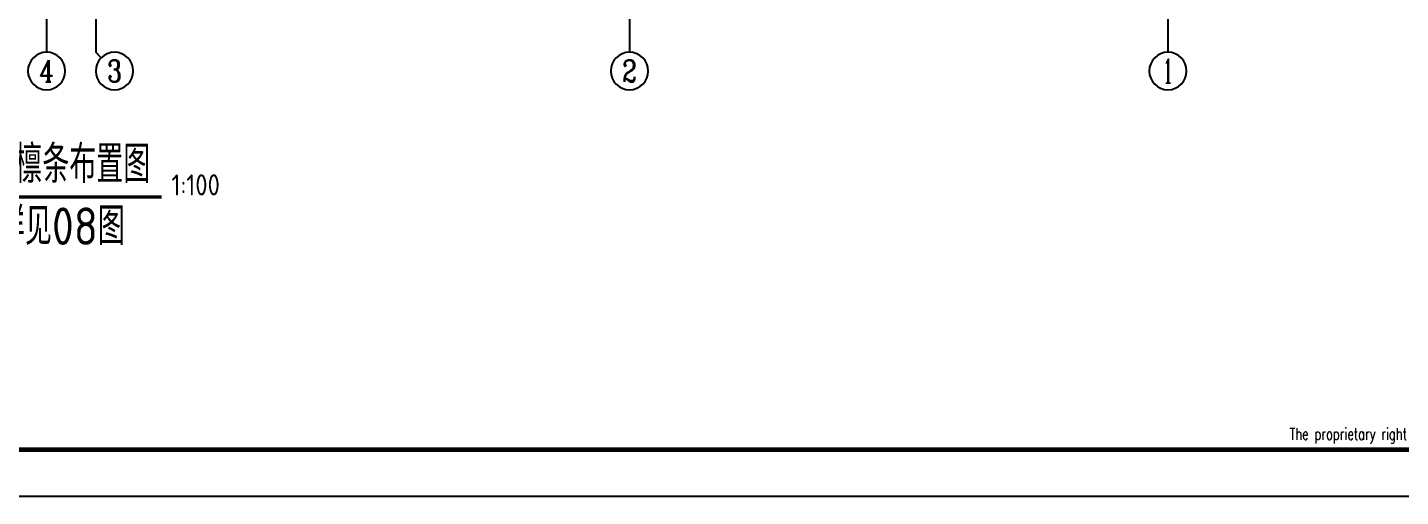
# Model space of a CAD drawing. Header units: millimetres. Extents: x 865490 to 879904, y 39442 to 44891.
# Drawn here: x 874764.2 to 875057.5, y 39450 to 39550 of the extents above; entities that cross this region are included whole.
import ezdxf
from ezdxf.enums import TextEntityAlignment as Align

# ---------------------------------------------------------------- set-up
doc = ezdxf.new("R2010")
doc.units = ezdxf.units.MM
doc.header["$LTSCALE"] = 1000
doc.header["$MEASUREMENT"] = 0
for name, color, linetype in [('AXIS', 3, 'Continuous'), ('AXIS_TEXT', 7, 'Continuous'), ('NUM', 7, 'Continuous')]:
    doc.layers.add(name, color=color, linetype=linetype)
doc.styles.add('_TCH_AXIS', font='COMPLEX', dxfattribs={"bigfont": 'GBCBIG'})
doc.styles.add('COMPLEX', font='COMPLEX')
doc.styles.add('ECEC_TQ', font='txt_l.shx', dxfattribs={"bigfont": 'hztxt_l.shx'})
doc.styles.add('GBHZ', font='gbenor.shx', dxfattribs={"width": 0.9, "bigfont": 'gbcbig.shx'})

# ---------------------------------------------------------------- blocks, each defined once
blk = doc.blocks.new('_AXISO')
blk.add_circle((0, 0), 0.5)
at = {"layer": 'AXIS_TEXT', "style": 'COMPLEX', "width": 1.041667}
blk.add_attdef('A', text='', height=0.56, dxfattribs=at).set_placement((-0.25, -0.28), (0.25, -0.28), align=Align.FIT)

msp = doc.modelspace()

# ---------------------------------------------------------------- linework, layer by layer
msp.add_line((875254.672, 39449.955), (874413.672, 39449.955))
at = {"color": 0, "const_width": 1}
msp.add_lwpolyline([(875244.672, 39459.955), (874438.672, 39459.955), (874438.672, 40033.955), (875244.672, 40033.955)], close=True, dxfattribs=at)
at = {"const_width": 0.667}
msp.add_lwpolyline([(874737.056, 39513.838), (874792.884, 39513.838)], dxfattribs=at)
at = {"layer": 'AXIS', "color": 0}
for p, q in [((874768.279, 39576.707), (874768.279, 39544.707)), ((874778.779, 39576.707), (874778.779, 39544.707)), ((874892.779, 39576.707), (874892.779, 39544.707)), ((875007.779, 39576.707), (875007.779, 39544.707)), ((874779.951, 39543.536), (874778.779, 39544.707))]:
    msp.add_line(p, q, dxfattribs=at)

# ---------------------------------------------------------------- block references
ref = msp.add_blockref('_AXISO', (874768.279, 39540.707), dxfattribs=dict(at, xscale=-8, yscale=8, zscale=8))
ref.add_attrib('A', '4', dxfattribs={"layer": 'AXIS_TEXT', "color": 0, "height": 4.659, "style": '_TCH_AXIS', "width": 0.875}).set_placement((874766.726, 39538.377), (874769.832, 39538.377), align=Align.FIT)
ref = msp.add_blockref('_AXISO', (874782.779, 39540.707), dxfattribs=dict(at, xscale=-8, yscale=8, zscale=8))
ref.add_attrib('A', '3', dxfattribs={"layer": 'AXIS_TEXT', "color": 0, "height": 4.659, "style": '_TCH_AXIS'}).set_placement((874781.226, 39538.377), (874784.332, 39538.377), align=Align.FIT)
ref = msp.add_blockref('_AXISO', (874892.779, 39540.707), dxfattribs=dict(at, xscale=-8, yscale=8, zscale=8))
ref.add_attrib('A', '2', dxfattribs={"layer": 'AXIS_TEXT', "color": 0, "height": 4.659, "style": '_TCH_AXIS'}).set_placement((874891.226, 39538.377), (874894.332, 39538.377), align=Align.FIT)
ref = msp.add_blockref('_AXISO', (875007.779, 39540.707), dxfattribs=dict(at, xscale=-8, yscale=8, zscale=8))
ref.add_attrib('A', '1', dxfattribs={"layer": 'AXIS_TEXT', "color": 0, "height": 5.147, "style": '_TCH_AXIS'}).set_placement((875006.676, 39538.134), (875008.882, 39538.134), align=Align.FIT)

# ---------------------------------------------------------------- texts
at = {"ltscale": 2, "style": 'GBHZ'}
msp.add_text('1:100', height=4.5, rotation=0.20444, dxfattribs=at).set_placement((874794.96, 39514.143))
at = {"style": 'ECEC_TQ', "width": 0.72}
msp.add_text('The proprietary right of this document belongs to Anhui Huadong Chemical And Medical Engineering  Co.,Ltd.  and any replication or transfer to the 3rd. side is forbidden without its permission. ', height=2.5, dxfattribs=at).set_placement((875154.672, 39462.955), align=Align.MIDDLE)
at = {"layer": 'NUM', "style": 'GBHZ'}
for s, p in [('G轴墙面檩条布置图', (874738.55, 39516.832)), ('截面详见08图', (874746.378, 39503.613))]:
    msp.add_text(s, height=8, dxfattribs=at).set_placement(p)

doc.saveas('drawing.dxf')
